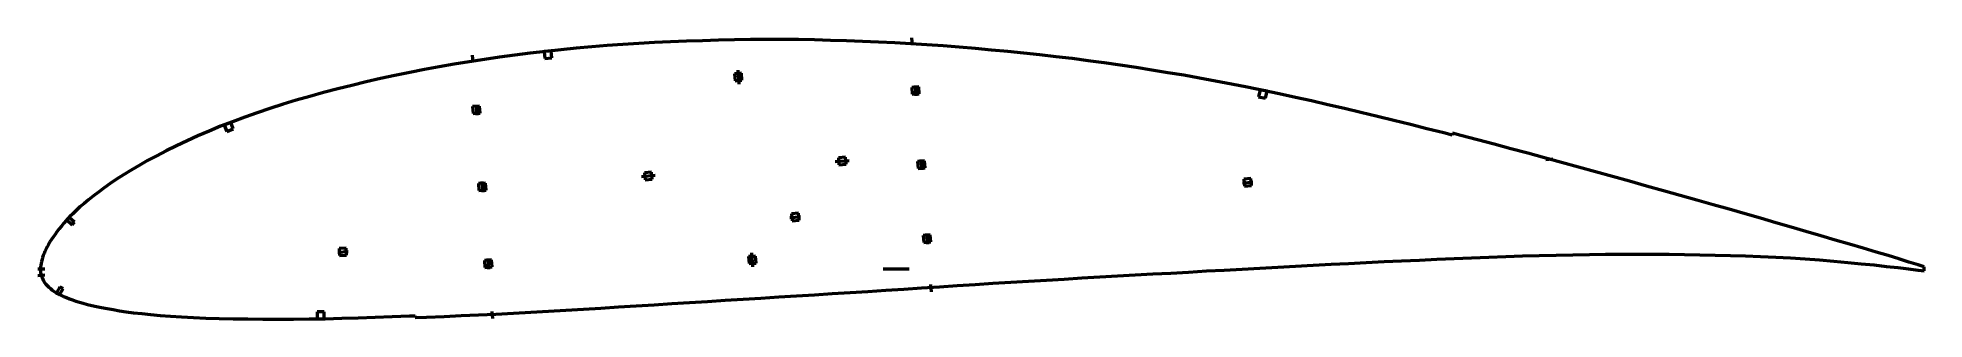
# Model space of a CAD drawing. Header units: metres. Extents: x -403 to 671, y -29 to 131.
import ezdxf

# ---------------------------------------------------------------- set-up
doc = ezdxf.new("R2010")
doc.units = ezdxf.units.M
for name, color, linetype, lineweight in [('FoilLayer', 1, 'Continuous', 50), ('StringerLayer', 1, 'Continuous', 50), ('SubLayer', 1, 'Continuous', 50)]:
    doc.layers.add(name, color=color, linetype=linetype, lineweight=lineweight)

msp = doc.modelspace()

# ---------------------------------------------------------------- linework, layer by layer
at = {"layer": 'FoilLayer'}
for p, q in [((-42.5, 129.1), (-51.6, 128.7)), ((-33.5, 129.5), (-42.5, 129.1)), ((-24.4, 129.8), (-33.5, 129.5)), ((-15.3, 130.1), (-24.4, 129.8)), ((-6.2, 130.3), (-15.3, 130.1)), ((2.9, 130.4), (-6.2, 130.3)), ((12, 130.4), (2.9, 130.4)), ((21.1, 130.4), (12, 130.4)), ((30.2, 130.4), (21.1, 130.4)), ((39.3, 130.2), (30.2, 130.4)), ((48.4, 130), (39.3, 130.2)), ((57.5, 129.7), (48.4, 130)), ((66.7, 129.4), (57.5, 129.7)), ((75.8, 129), (66.7, 129.4)), ((85, 128.6), (75.8, 129)), ((-148.4, 119.1), (-157, 117.8)), ((-139.8, 120.4), (-148.4, 119.1)), ((-131.1, 121.6), (-139.8, 120.4)), ((-122.4, 122.7), (-131.1, 121.6)), ((-113.7, 123.7), (-122.4, 122.7)), ((-105, 124.6), (-113.7, 123.7)), ((-96.2, 125.5), (-105, 124.6)), ((-87.4, 126.3), (-96.2, 125.5)), ((-78.5, 127), (-87.4, 126.3)), ((-69.6, 127.6), (-78.5, 127)), ((-60.6, 128.2), (-69.6, 127.6)), ((-51.6, 128.7), (-60.6, 128.2)), ((94.1, 128), (85, 128.6)), ((103.3, 127.4), (94.1, 128)), ((112.5, 126.8), (103.3, 127.4)), ((121.7, 126.1), (112.5, 126.8)), ((130.9, 125.3), (121.7, 126.1)), ((140.1, 124.5), (130.9, 125.3)), ((149.3, 123.6), (140.1, 124.5)), ((158.5, 122.7), (149.3, 123.6)), ((167.6, 121.7), (158.5, 122.7)), ((176.8, 120.7), (167.6, 121.7)), ((185.9, 119.6), (176.8, 120.7)), ((195, 118.4), (185.9, 119.6)), ((204.1, 117.2), (195, 118.4)), ((-207.5, 108.2), (-215.7, 106.4)), ((-199.3, 110), (-207.5, 108.2)), ((-190.9, 111.7), (-199.3, 110)), ((-182.5, 113.4), (-190.9, 111.7)), ((-174.1, 114.9), (-182.5, 113.4)), ((-165.6, 116.4), (-174.1, 114.9)), ((-157, 117.8), (-165.6, 116.4)), ((213.2, 115.9), (204.1, 117.2)), ((222.3, 114.5), (213.2, 115.9)), ((231.3, 113.1), (222.3, 114.5)), ((240.4, 111.6), (231.3, 113.1)), ((249.4, 110.1), (240.4, 111.6)), ((258.4, 108.5), (249.4, 110.1)), ((267.5, 106.8), (258.4, 108.5)), ((-247.7, 98.1), (-255.5, 95.9)), ((-239.9, 100.3), (-247.7, 98.1)), ((-231.9, 102.4), (-239.9, 100.3)), ((-223.8, 104.4), (-231.9, 102.4)), ((-215.7, 106.4), (-223.8, 104.4)), ((276.6, 105.1), (267.5, 106.8)), ((285.6, 103.3), (276.6, 105.1)), ((294.7, 101.5), (285.6, 103.3)), ((303.8, 99.5), (294.7, 101.5)), ((313, 97.5), (303.8, 99.5)), ((322.2, 95.5), (313, 97.5)), ((-284.8, 86.3), (-291.7, 83.7)), ((-277.7, 88.8), (-284.8, 86.3)), ((-270.4, 91.2), (-277.7, 88.8)), ((-263, 93.6), (-270.4, 91.2)), ((-255.5, 95.9), (-263, 93.6)), ((331.4, 93.4), (322.2, 95.5)), ((340.8, 91.2), (331.4, 93.4)), ((350.2, 89), (340.8, 91.2)), ((359.6, 86.7), (350.2, 89)), ((369, 84.4), (359.6, 86.7)), ((-311.5, 75.6), (-317.6, 72.8)), ((-305.1, 78.3), (-311.5, 75.6)), ((-298.5, 81.1), (-305.1, 78.3)), ((-291.7, 83.7), (-298.5, 81.1)), ((378.4, 82.1), (369, 84.4)), ((387.8, 79.7), (378.4, 82.1)), ((397.3, 77.3), (387.8, 79.7)), ((402.1, 76.1), (397.3, 77.3)), ((402.3, 77.1), (402.1, 76.1)), ((407, 75.9), (402.3, 77.1)), ((416.5, 73.4), (407, 75.9)), ((-329.4, 67.1), (-334.8, 64.3)), ((-323.6, 70), (-329.4, 67.1)), ((-317.6, 72.8), (-323.6, 70)), ((426, 70.9), (416.5, 73.4)), ((435.6, 68.3), (426, 70.9)), ((445.1, 65.8), (435.6, 68.3)), ((454.7, 63.1), (445.1, 65.8)), ((-349.4, 56.2), (-353.7, 53.5)), ((-344.9, 58.8), (-349.4, 56.2)), ((-340, 61.6), (-344.9, 58.8)), ((-334.8, 64.3), (-340, 61.6)), ((464.4, 60.5), (454.7, 63.1)), ((474, 57.9), (464.4, 60.5)), ((483.7, 55.2), (474, 57.9)), ((493.4, 52.5), (483.7, 55.2)), ((-368, 43.7), (-370.9, 41.5)), ((-364.8, 46.1), (-368, 43.7)), ((-361.4, 48.5), (-364.8, 46.1)), ((-357.7, 51), (-361.4, 48.5)), ((-353.7, 53.5), (-357.7, 51)), ((503, 49.8), (493.4, 52.5)), ((512.7, 47.1), (503, 49.8)), ((522.3, 44.4), (512.7, 47.1)), ((531.9, 41.7), (522.3, 44.4)), ((-380.6, 33.2), (-382.6, 31.3)), ((-378.5, 35.2), (-380.6, 33.2)), ((-376.1, 37.2), (-378.5, 35.2)), ((-373.6, 39.3), (-376.1, 37.2)), ((-370.9, 41.5), (-373.6, 39.3)), ((541.3, 39), (531.9, 41.7)), ((550.7, 36.4), (541.3, 39)), ((559.8, 33.9), (550.7, 36.4)), ((568.8, 31.3), (559.8, 33.9)), ((-390.4, 22.7), (-391.6, 21.1)), ((-389, 24.3), (-390.4, 22.7)), ((-387.6, 26), (-389, 24.3)), ((-386.1, 27.7), (-387.6, 26)), ((-384.4, 29.5), (-386.1, 27.7)), ((-382.6, 31.3), (-384.4, 29.5)), ((577.6, 28.8), (568.8, 31.3)), ((586.3, 26.2), (577.6, 28.8)), ((594.9, 23.7), (586.3, 26.2)), ((603.4, 21.3), (594.9, 23.7)), ((-397.8, 11.3), (-398.4, 10.1)), ((-397.1, 12.6), (-397.8, 11.3)), ((-396.4, 13.9), (-397.1, 12.6)), ((-395.6, 15.3), (-396.4, 13.9)), ((-394.7, 16.7), (-395.6, 15.3)), ((-393.7, 18.1), (-394.7, 16.7)), ((-392.7, 19.6), (-393.7, 18.1)), ((-391.6, 21.1), (-392.7, 19.6)), ((611.8, 18.8), (603.4, 21.3)), ((620.1, 16.4), (611.8, 18.8)), ((628.2, 14), (620.1, 16.4)), ((636, 11.7), (628.2, 14)), ((643.3, 9.5), (636, 11.7)), ((-400.8, 2), (-400.9, 1)), ((-400.9, 1), (-400.9, -0.1)), ((-400.6, 3.1), (-400.8, 2)), ((-400.4, 4.2), (-400.6, 3.1)), ((-400.1, 5.3), (-400.4, 4.2)), ((-399.8, 6.4), (-400.1, 5.3)), ((-399.4, 7.6), (-399.8, 6.4)), ((-398.9, 8.8), (-399.4, 7.6)), ((-398.4, 10.1), (-398.9, 8.8)), ((282.6, -0.1), (292.7, 0.4)), ((292.7, 0.4), (302.9, 0.9)), ((302.9, 0.9), (313, 1.5)), ((313, 1.5), (323.1, 2)), ((323.1, 2), (333.2, 2.6)), ((333.2, 2.6), (343.2, 3.1)), ((343.2, 3.1), (353.3, 3.6)), ((353.3, 3.6), (363.4, 4.1)), ((363.4, 4.1), (373.4, 4.5)), ((373.4, 4.5), (383.5, 5)), ((383.5, 5), (393.4, 5.5)), ((393.4, 5.5), (403.3, 5.9)), ((403.3, 5.9), (413.1, 6.3)), ((413.1, 6.3), (422.9, 6.7)), ((422.9, 6.7), (432.6, 7.1)), ((432.6, 7.1), (442.2, 7.4)), ((442.2, 7.4), (451.7, 7.6)), ((451.7, 7.6), (461.3, 7.8)), ((461.3, 7.8), (470.8, 8)), ((470.8, 8), (480.2, 8.2)), ((480.2, 8.2), (489.4, 8.3)), ((489.4, 8.3), (498.5, 8.4)), ((498.5, 8.4), (507.5, 8.4)), ((507.5, 8.4), (516.5, 8.3)), ((516.5, 8.3), (525.5, 8.3)), ((525.5, 8.3), (534.3, 8.2)), ((534.3, 8.2), (543.1, 8)), ((543.1, 8), (551.8, 7.8)), ((551.8, 7.8), (560.5, 7.6)), ((560.5, 7.6), (569.1, 7.4)), ((569.1, 7.4), (577.6, 7.1)), ((577.6, 7.1), (586.2, 6.6)), ((586.2, 6.6), (594.7, 6.2)), ((594.7, 6.2), (603, 5.7)), ((603, 5.7), (611.1, 5.1)), ((611.1, 5.1), (619.3, 4.4)), ((619.3, 4.4), (627.2, 3.6)), ((627.2, 3.6), (634.9, 2.9)), ((634.9, 2.9), (642.2, 2.2)), ((642.2, 2.2), (649.2, 1.4)), ((650.1, 7.5), (643.3, 9.5)), ((649.2, 1.4), (655.7, 0.7)), ((656.3, 5.6), (650.1, 7.5)), ((655.7, 0.7), (661.7, 0)), ((662, 3.8), (656.3, 5.6)), ((667.3, 2.2), (662, 3.8)), ((670.6, 1.2), (667.3, 2.2)), ((670.7, -1.2), (670.6, 1.2)), ((-400.9, -0.1), (-400.9, -1)), ((-400.9, -1), (-400.9, -2)), ((-400.9, -2), (-400.7, -3)), ((-400.7, -3), (-400.5, -3.9)), ((-400.5, -3.9), (-400.1, -4.9)), ((-400.1, -4.9), (-399.7, -5.9)), ((-399.7, -5.9), (-399.2, -6.8)), ((-399.2, -6.8), (-398.6, -7.8)), ((-398.6, -7.8), (-397.9, -8.7)), ((-397.9, -8.7), (-397.2, -9.5)), ((-397.2, -9.5), (-396.3, -10.4)), ((-396.3, -10.4), (-395.3, -11.2)), ((100.3, -10.8), (110.5, -10.2)), ((110.5, -10.2), (120.6, -9.5)), ((120.6, -9.5), (130.8, -8.9)), ((130.8, -8.9), (140.9, -8.2)), ((140.9, -8.2), (151, -7.6)), ((151, -7.6), (161.1, -7)), ((161.1, -7), (171.3, -6.4)), ((171.3, -6.4), (181.4, -5.8)), ((181.4, -5.8), (191.5, -5.2)), ((191.5, -5.2), (201.6, -4.6)), ((201.6, -4.6), (211.7, -4)), ((211.7, -4), (221.8, -3.5)), ((221.8, -3.5), (231.9, -2.9)), ((231.9, -2.9), (242, -2.4)), ((242, -2.4), (252.2, -1.8)), ((252.2, -1.8), (262.3, -1.2)), ((262.3, -1.2), (272.5, -0.7)), ((272.5, -0.7), (282.6, -0.1)), ((661.7, 0), (667.3, -0.7)), ((667.3, -0.7), (670.7, -1.2)), ((-395.3, -11.2), (-394.3, -12.1)), ((-394.3, -12.1), (-393.2, -12.8)), ((-393.2, -12.8), (-392, -13.6)), ((-392, -13.6), (-390.7, -14.3)), ((-390.7, -14.3), (-389.3, -15)), ((-389.3, -15), (-387.8, -15.7)), ((-387.8, -15.7), (-386.2, -16.4)), ((-386.2, -16.4), (-384.5, -17)), ((-384.5, -17), (-382.7, -17.7)), ((-382.7, -17.7), (-380.8, -18.3)), ((-380.8, -18.3), (-378.8, -19)), ((-378.8, -19), (-376.6, -19.6)), ((-376.6, -19.6), (-374.3, -20.2)), ((-374.3, -20.2), (-371.8, -20.8)), ((-371.8, -20.8), (-369.1, -21.4)), ((-369.1, -21.4), (-366.2, -22)), ((-72.1, -21.7), (-62, -21)), ((-62, -21), (-51.9, -20.4)), ((-51.9, -20.4), (-41.8, -19.8)), ((-41.8, -19.8), (-31.7, -19.2)), ((-31.7, -19.2), (-21.6, -18.5)), ((-21.6, -18.5), (-11.4, -17.9)), ((-11.4, -17.9), (-1.3, -17.2)), ((-1.3, -17.2), (8.9, -16.6)), ((8.9, -16.6), (19.1, -16)), ((19.1, -16), (29.2, -15.3)), ((29.2, -15.3), (39.4, -14.7)), ((39.4, -14.7), (49.5, -14)), ((49.5, -14), (59.7, -13.4)), ((59.7, -13.4), (69.8, -12.8)), ((69.8, -12.8), (80, -12.1)), ((80, -12.1), (90.2, -11.5)), ((90.2, -11.5), (100.3, -10.8)), ((-366.2, -22), (-363.1, -22.6)), ((-363.1, -22.6), (-359.7, -23.2)), ((-359.7, -23.2), (-356.1, -23.8)), ((-356.1, -23.8), (-352.2, -24.4)), ((-352.2, -24.4), (-348, -25)), ((-348, -25), (-343.4, -25.5)), ((-343.4, -25.5), (-338.4, -26)), ((-338.4, -26), (-332.9, -26.5)), ((-332.9, -26.5), (-327, -26.9)), ((-327, -26.9), (-320.7, -27.3)), ((-320.7, -27.3), (-314, -27.7)), ((-314, -27.7), (-306.9, -28)), ((-306.9, -28), (-299.3, -28.2)), ((-299.3, -28.2), (-291.3, -28.4)), ((-291.3, -28.4), (-283, -28.5)), ((-283, -28.5), (-274.5, -28.7)), ((-274.5, -28.7), (-265.9, -28.7)), ((-265.9, -28.7), (-257.1, -28.7)), ((-257.1, -28.7), (-248.1, -28.5)), ((-248.1, -28.5), (-239, -28.4)), ((-239, -28.4), (-229.6, -28.1)), ((-229.6, -28.1), (-220.2, -27.9)), ((-220.2, -27.9), (-210.6, -27.5)), ((-210.6, -27.5), (-200.9, -27.2)), ((-200.9, -27.2), (-191.1, -26.8)), ((-191.1, -26.8), (-187.9, -26.7)), ((-187.9, -26.7), (-187.8, -27.7)), ((-187.8, -27.7), (-181.3, -27.5)), ((-181.3, -27.5), (-171.4, -27.1)), ((-171.4, -27.1), (-161.6, -26.6)), ((-161.6, -26.6), (-151.8, -26.2)), ((-151.8, -26.2), (-141.9, -25.7)), ((-141.9, -25.7), (-131.9, -25.2)), ((-131.9, -25.2), (-122, -24.6)), ((-122, -24.6), (-112, -24.1)), ((-112, -24.1), (-102.1, -23.5)), ((-102.1, -23.5), (-92.1, -22.9)), ((-92.1, -22.9), (-82.1, -22.3)), ((-82.1, -22.3), (-72.1, -21.7))]:
    msp.add_line(p, q, dxfattribs=at)
at = {"layer": 'StringerLayer'}
for p, q in [((-110.5, 124), (-114.5, 123.6)), ((-114.5, 123.6), (-114.1, 119.6)), ((-114.1, 119.6), (-110.1, 120.1)), ((-110.1, 120.1), (-110.5, 124)), ((292.9, 101.9), (292, 97.9)), ((292, 97.9), (295.9, 97.1)), ((296.8, 101), (292.9, 101.9)), ((295.9, 97.1), (296.8, 101)), ((-292.7, 83.3), (-296.4, 81.8)), ((-296.4, 81.8), (-295, 78.1)), ((-295, 78.1), (-291.3, 79.6)), ((-291.3, 79.6), (-292.7, 83.3)), ((-384.6, 29.3), (-385.9, 27.8)), ((-385.9, 27.8), (-383, 25.1)), ((-381.7, 26.5), (-384.6, 29.3)), ((-383, 25.1), (-381.7, 26.5)), ((-389.9, -10.2), (-391.8, -13.7)), ((-388.1, -11.2), (-389.9, -10.2)), ((-391.8, -13.7), (-390.1, -14.7)), ((-390.1, -14.7), (-388.1, -11.2)), ((-239.6, -24.4), (-243.6, -24.5)), ((-243.6, -24.5), (-243.5, -28.5)), ((-243.5, -28.5), (-239.5, -28.4)), ((-239.5, -28.4), (-239.6, -24.4))]:
    msp.add_line(p, q, dxfattribs=at)
at = {"layer": 'SubLayer'}
for p, q in [((94.6, 131.5), (94.9, 127.5)), ((-155.4, 121.6), (-155.1, 117.6)), ((-2.2, 111.3), (-6.1, 111)), ((-6.1, 111), (-5.8, 107)), ((-4.3, 113.1), (-3.7, 105.1)), ((-1.9, 107.3), (-2.2, 111.3)), ((-5.8, 107), (-1.9, 107.3)), ((98.7, 103.6), (94.7, 103.2)), ((94.7, 103.2), (95, 99.3)), ((95, 99.3), (99, 99.6)), ((96.7, 104.4), (97.1, 98.4)), ((99, 99.6), (98.7, 103.6)), ((-151.2, 92.6), (-155.2, 92.3)), ((-155.2, 92.3), (-154.8, 88.3)), ((-154.8, 88.3), (-150.9, 88.6)), ((-153.2, 93.4), (-152.8, 87.4)), ((-150.9, 88.6), (-151.2, 92.6)), ((-53.3, 55), (-57.3, 54.7)), ((-57.3, 54.7), (-57, 50.7)), ((-53, 51), (-53.3, 55)), ((51.2, 61.1), (59.1, 61.7)), ((57, 63.5), (53, 63.2)), ((53, 63.2), (53.3, 59.2)), ((53.3, 59.2), (57.3, 59.5)), ((57.3, 59.5), (57, 63.5)), ((102, 61.4), (98, 61.1)), ((98, 61.1), (98.3, 57.1)), ((98.3, 57.1), (102.3, 57.4)), ((99.9, 62.3), (100.4, 56.3)), ((102.3, 57.4), (102, 61.4)), ((455.4, 62.3), (459.4, 62.6)), ((-147.8, 48.8), (-151.8, 48.5)), ((-151.8, 48.5), (-151.5, 44.5)), ((-151.5, 44.5), (-147.5, 44.8)), ((-149.9, 49.7), (-149.4, 43.7)), ((-147.5, 44.8), (-147.8, 48.8)), ((-59.1, 52.6), (-51.2, 53.2)), ((-57, 50.7), (-53, 51)), ((282.8, 49), (288.8, 49.4)), ((287.6, 51.4), (283.6, 51.1)), ((283.6, 51.1), (284, 47.1)), ((284, 47.1), (287.9, 47.4)), ((287.9, 47.4), (287.6, 51.4)), ((25.4, 29.2), (31.4, 29.6)), ((30.3, 31.6), (26.3, 31.3)), ((26.3, 31.3), (26.6, 27.3)), ((26.6, 27.3), (30.6, 27.6)), ((30.6, 27.6), (30.3, 31.6)), ((594.2, 23.4), (594.5, 24.3)), ((-227.1, 11.8), (-231.1, 11.5)), ((-231.1, 11.5), (-230.8, 7.5)), ((-226.8, 7.8), (-227.1, 11.8)), ((105.2, 19.3), (101.2, 19)), ((101.2, 19), (101.5, 15)), ((101.5, 15), (105.5, 15.3)), ((103.1, 20.1), (103.6, 14.1)), ((105.5, 15.3), (105.2, 19.3)), ((632.6, 12.1), (632.9, 13.1)), ((-402.4, 0), (-398.4, 0)), ((-231.9, 9.4), (-226, 9.8)), ((-230.8, 7.5), (-226.8, 7.8)), ((-144.4, 5.1), (-148.4, 4.8)), ((-148.4, 4.8), (-148.1, 0.8)), ((-148.1, 0.8), (-144.1, 1.1)), ((-146.5, 5.9), (-146, -0.1)), ((-144.1, 1.1), (-144.4, 5.1)), ((5.8, 7.3), (1.9, 7)), ((1.9, 7), (2.2, 3)), ((2.2, 3), (6.1, 3.3)), ((4.3, 1.1), (3.7, 9.1)), ((6.1, 3.3), (5.8, 7.3)), ((78.5, 0), (93.2, 0)), ((590.9, 5.9), (591, 6.9)), ((630.8, 2.8), (630.9, 3.8)), ((650.7, 0.7), (650.8, 1.7)), ((651.8, 6.4), (652.1, 7.4)), ((-402.5, -3.7), (-398.5, -3.4)), ((105.4, -9), (105.7, -13)), ((-144.2, -24.2), (-143.9, -28.2))]:
    msp.add_line(p, q, dxfattribs=at)

doc.saveas('drawing.dxf')
